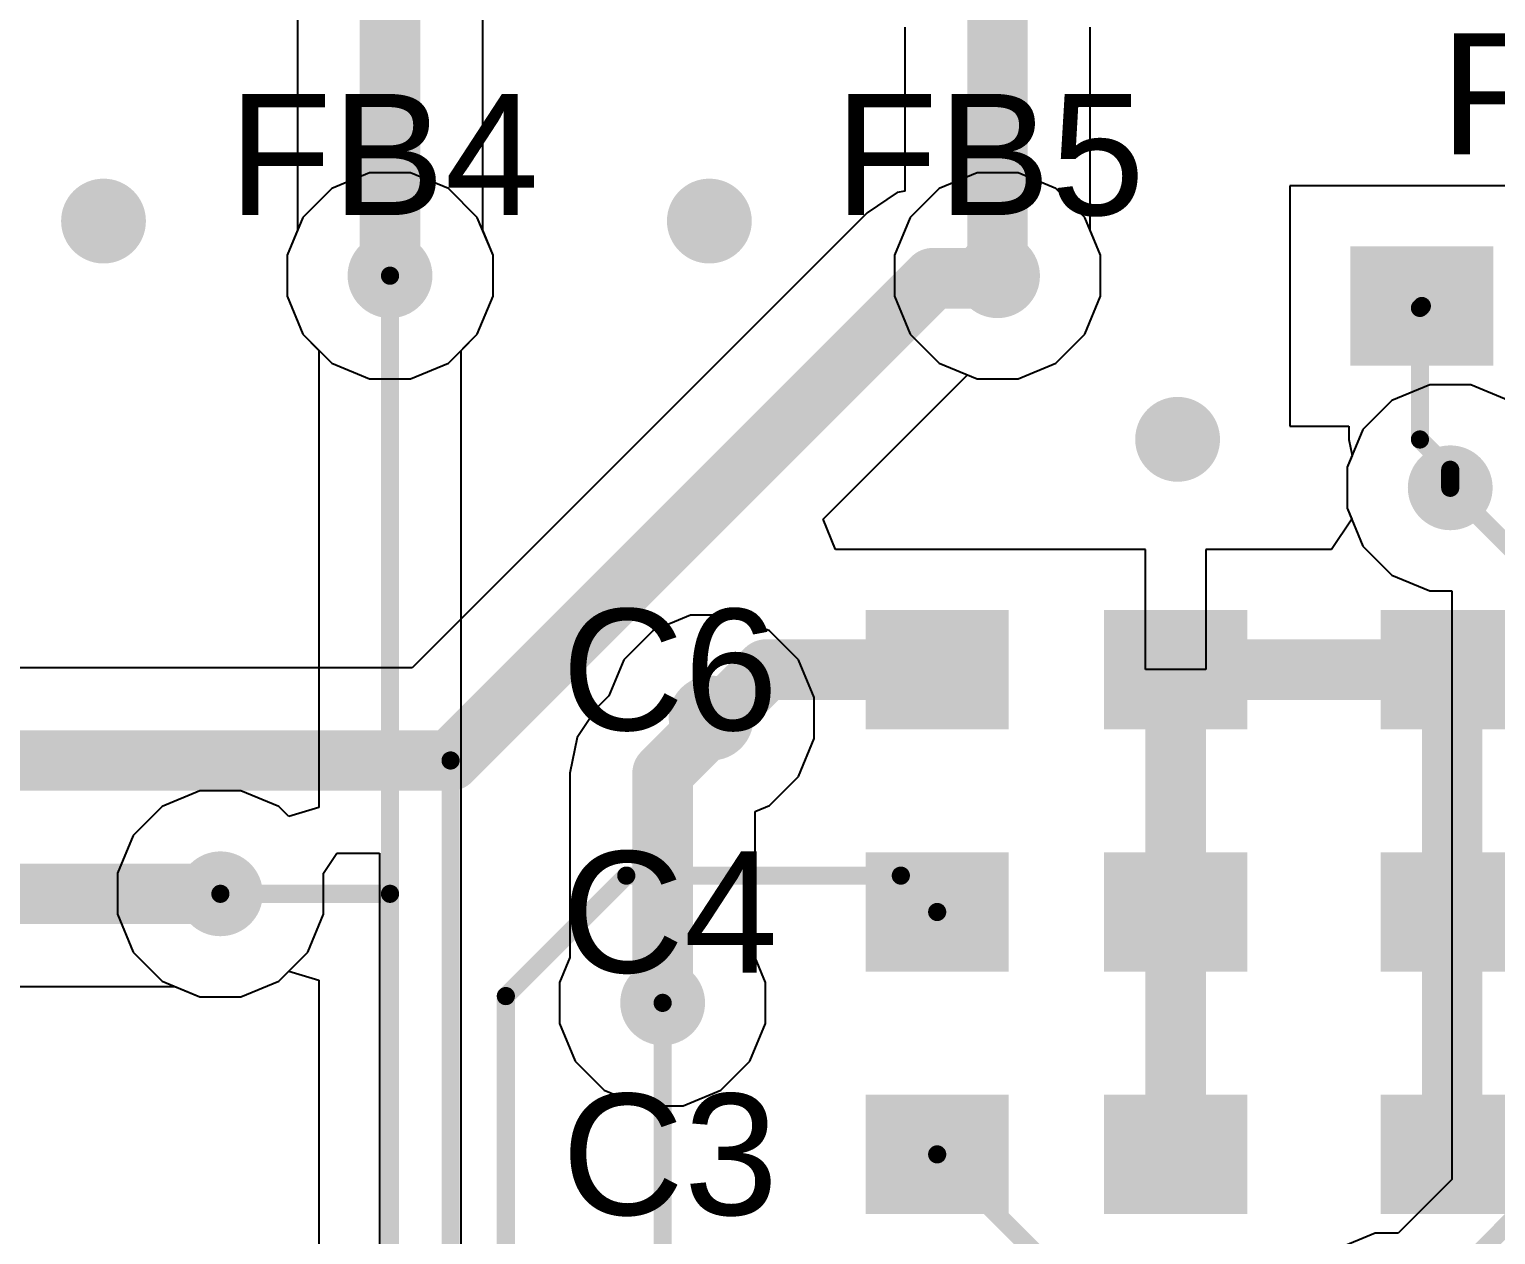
# Model space of a CAD drawing. Header units: millimetres. Extents: x -0.01 to 1.18, y 0.02 to 2.01.
# Drawn here: x 0.3405 to 0.5825, y 1.2417 to 1.4407 of the extents above; entities that cross this region are included whole.
import ezdxf

# ---------------------------------------------------------------- set-up
doc = ezdxf.new("R2010")
doc.units = ezdxf.units.MM
doc.header["$MEASUREMENT"] = 0
for name, color, linetype in [('BottomLayer', 5, 'Continuous'), ('TopLayer', 1, 'Continuous'), ('TopOverlay', 2, 'Continuous'), ('TopPaste', 8, 'Continuous'), ('ViaHoleLayer', 16, 'Continuous')]:
    doc.layers.add(name, color=color, linetype=linetype)
doc.styles.add('Arial', font='arial.ttf', dxfattribs={"height": 0.2})

# ---------------------------------------------------------------- blocks, each defined once
blk = doc.blocks.new('0402_2')
at = {"layer": 'TopLayer'}
for points in [[(-0.031496, -0.0098424), (-0.031496, 0.0098426), (-0.007874, 0.0098426), (-0.007874, -0.0098424)], [(0.0078741, -0.0098424), (0.0078741, 0.0098426), (0.0314961, 0.0098426), (0.0314961, -0.0098424)]]:
    blk.add_hatch(color=1, dxfattribs=at).paths.add_polyline_path(points)
at = {"layer": 'TopPaste'}
for points in [[(-0.031496, -0.0098424), (-0.031496, 0.0098426), (-0.007874, 0.0098426), (-0.007874, -0.0098424)], [(0.0078741, -0.0098424), (0.0078741, 0.0098426), (0.0314961, 0.0098426), (0.0314961, -0.0098424)]]:
    blk.add_hatch(color=8, dxfattribs=at).paths.add_polyline_path(points)
blk = doc.blocks.new('0402_3')
at = {"layer": 'TopLayer'}
for points in [[(-0.031496, -0.0098424), (-0.031496, 0.0098426), (-0.007874, 0.0098426), (-0.007874, -0.0098424)], [(0.0078741, -0.0098424), (0.0078741, 0.0098426), (0.0314961, 0.0098426), (0.0314961, -0.0098424)]]:
    blk.add_hatch(color=1, dxfattribs=at).paths.add_polyline_path(points)
at = {"layer": 'TopPaste'}
for points in [[(-0.031496, -0.0098424), (-0.031496, 0.0098426), (-0.007874, 0.0098426), (-0.007874, -0.0098424)], [(0.0078741, -0.0098424), (0.0078741, 0.0098426), (0.0314961, 0.0098426), (0.0314961, -0.0098424)]]:
    blk.add_hatch(color=8, dxfattribs=at).paths.add_polyline_path(points)
blk = doc.blocks.new('0402_18')
at = {"layer": 'TopLayer'}
for points in [[(-0.031496, -0.0098424), (-0.031496, 0.0098426), (-0.007874, 0.0098426), (-0.007874, -0.0098424)], [(0.0078741, -0.0098424), (0.0078741, 0.0098426), (0.0314961, 0.0098426), (0.0314961, -0.0098424)]]:
    blk.add_hatch(color=1, dxfattribs=at).paths.add_polyline_path(points)
at = {"layer": 'TopPaste'}
for points in [[(-0.031496, -0.0098424), (-0.031496, 0.0098426), (-0.007874, 0.0098426), (-0.007874, -0.0098424)], [(0.0078741, -0.0098424), (0.0078741, 0.0098426), (0.0314961, 0.0098426), (0.0314961, -0.0098424)]]:
    blk.add_hatch(color=8, dxfattribs=at).paths.add_polyline_path(points)
blk = doc.blocks.new('0402_53')
at = {"layer": 'TopLayer'}
for points in [[(-0.031496, -0.0098424), (-0.031496, 0.0098426), (-0.007874, 0.0098426), (-0.007874, -0.0098424)], [(0.0078741, -0.0098424), (0.0078741, 0.0098426), (0.0314961, 0.0098426), (0.0314961, -0.0098424)]]:
    blk.add_hatch(color=1, dxfattribs=at).paths.add_polyline_path(points)
at = {"layer": 'TopPaste'}
for points in [[(-0.031496, -0.0098424), (-0.031496, 0.0098426), (-0.007874, 0.0098426), (-0.007874, -0.0098424)], [(0.0078741, -0.0098424), (0.0078741, 0.0098426), (0.0314961, 0.0098426), (0.0314961, -0.0098424)]]:
    blk.add_hatch(color=8, dxfattribs=at).paths.add_polyline_path(points)
blk = doc.blocks.new('0402_59')
at = {"layer": 'TopLayer'}
for points in [[(-0.031496, -0.0098424), (-0.031496, 0.0098426), (-0.007874, 0.0098426), (-0.007874, -0.0098424)], [(0.0078741, -0.0098424), (0.0078741, 0.0098426), (0.0314961, 0.0098426), (0.0314961, -0.0098424)]]:
    blk.add_hatch(color=1, dxfattribs=at).paths.add_polyline_path(points)
at = {"layer": 'TopPaste'}
for points in [[(-0.031496, -0.0098424), (-0.031496, 0.0098426), (-0.007874, 0.0098426), (-0.007874, -0.0098424)], [(0.0078741, -0.0098424), (0.0078741, 0.0098426), (0.0314961, 0.0098426), (0.0314961, -0.0098424)]]:
    blk.add_hatch(color=8, dxfattribs=at).paths.add_polyline_path(points)
blk = doc.blocks.new('0402_61')
at = {"layer": 'TopLayer'}
for points in [[(-0.031496, -0.0098424), (-0.031496, 0.0098426), (-0.007874, 0.0098426), (-0.007874, -0.0098424)], [(0.0078741, -0.0098424), (0.0078741, 0.0098426), (0.0314961, 0.0098426), (0.0314961, -0.0098424)]]:
    blk.add_hatch(color=1, dxfattribs=at).paths.add_polyline_path(points)
at = {"layer": 'TopPaste'}
for points in [[(-0.031496, -0.0098424), (-0.031496, 0.0098426), (-0.007874, 0.0098426), (-0.007874, -0.0098424)], [(0.0078741, -0.0098424), (0.0078741, 0.0098426), (0.0314961, 0.0098426), (0.0314961, -0.0098424)]]:
    blk.add_hatch(color=8, dxfattribs=at).paths.add_polyline_path(points)
blk = doc.blocks.new('0402_62')
at = {"layer": 'TopLayer'}
for points in [[(-0.031496, -0.0098424), (-0.031496, 0.0098426), (-0.007874, 0.0098426), (-0.007874, -0.0098424)], [(0.0078741, -0.0098424), (0.0078741, 0.0098426), (0.0314961, 0.0098426), (0.0314961, -0.0098424)]]:
    blk.add_hatch(color=1, dxfattribs=at).paths.add_polyline_path(points)
at = {"layer": 'TopPaste'}
for points in [[(-0.031496, -0.0098424), (-0.031496, 0.0098426), (-0.007874, 0.0098426), (-0.007874, -0.0098424)], [(0.0078741, -0.0098424), (0.0078741, 0.0098426), (0.0314961, 0.0098426), (0.0314961, -0.0098424)]]:
    blk.add_hatch(color=8, dxfattribs=at).paths.add_polyline_path(points)

msp = doc.modelspace()

# ---------------------------------------------------------------- hatches: boundary and pattern name
at = {"layer": 'BottomLayer'}
h = msp.add_hatch(color=5, dxfattribs=at)
edge = h.paths.add_edge_path()
edge.add_arc((0.3527103, 1.4090157), 0.007, 0, 360)
h = msp.add_hatch(color=5, dxfattribs=at)
edge = h.paths.add_edge_path()
edge.add_arc((0.4527103, 1.4090157), 0.007, 0, 360)
h = msp.add_hatch(color=5, dxfattribs=at)
edge = h.paths.add_edge_path()
edge.add_arc((0.4, 1.4), 0.007, 0, 360)
h = msp.add_hatch(color=5, dxfattribs=at)
edge = h.paths.add_edge_path()
edge.add_arc((0.5002782, 1.4), 0.007, 0, 360)
h = msp.add_hatch(color=5, dxfattribs=at)
edge = h.paths.add_edge_path()
edge.add_arc((0.53, 1.373), 0.007, 0, 360)
h = msp.add_hatch(color=5, dxfattribs=at)
edge = h.paths.add_edge_path()
edge.add_arc((0.575, 1.365), 0.007, 0, 360)
h = msp.add_hatch(color=5, dxfattribs=at)
edge = h.paths.add_edge_path()
edge.add_arc((0.453, 1.327), 0.007, 0, 360)
h = msp.add_hatch(color=5, dxfattribs=at)
edge = h.paths.add_edge_path()
edge.add_arc((0.372, 1.298), 0.007, 0, 360)
h = msp.add_hatch(color=5, dxfattribs=at)
edge = h.paths.add_edge_path()
edge.add_arc((0.445, 1.28), 0.007, 0, 360)
at = {"layer": 'TopLayer'}
h = msp.add_hatch(color=1, dxfattribs=at)
edge = h.paths.add_edge_path()
edge.add_arc((0.3527103, 1.4090157), 0.007, 0, 360)
h = msp.add_hatch(color=1, dxfattribs=at)
edge = h.paths.add_edge_path()
edge.add_arc((0.4527103, 1.4090157), 0.007, 0, 360)
h = msp.add_hatch(color=1, dxfattribs=at)
edge = h.paths.add_edge_path()
edge.add_arc((0.4, 1.4), 0.007, 0, 360)
h = msp.add_hatch(color=1, dxfattribs=at)
edge = h.paths.add_edge_path()
edge.add_arc((0.5002782, 1.4), 0.007, 0, 360)
h = msp.add_hatch(color=1, dxfattribs=at)
edge = h.paths.add_edge_path()
edge.add_arc((0.53, 1.373), 0.007, 0, 360)
h = msp.add_hatch(color=1, dxfattribs=at)
edge = h.paths.add_edge_path()
edge.add_arc((0.575, 1.365), 0.007, 0, 360)
h = msp.add_hatch(color=1, dxfattribs=at)
edge = h.paths.add_edge_path()
edge.add_arc((0.453, 1.327), 0.007, 0, 360)
h = msp.add_hatch(color=1, dxfattribs=at)
edge = h.paths.add_edge_path()
edge.add_arc((0.372, 1.298), 0.007, 0, 360)
h = msp.add_hatch(color=1, dxfattribs=at)
edge = h.paths.add_edge_path()
edge.add_arc((0.445, 1.28), 0.007, 0, 360)
at = {"layer": 'ViaHoleLayer'}
h = msp.add_hatch(color=16, dxfattribs=at)
edge = h.paths.add_edge_path()
edge.add_arc((0.3527103, 1.4090157), 0.005, 0, 360)
h = msp.add_hatch(color=16, dxfattribs=at)
edge = h.paths.add_edge_path()
edge.add_arc((0.4527103, 1.4090157), 0.005, 0, 360)
h = msp.add_hatch(color=16, dxfattribs=at)
edge = h.paths.add_edge_path()
edge.add_arc((0.4, 1.4), 0.005, 0, 360)
h = msp.add_hatch(color=16, dxfattribs=at)
edge = h.paths.add_edge_path()
edge.add_arc((0.5002782, 1.4), 0.005, 0, 360)
h = msp.add_hatch(color=16, dxfattribs=at)
edge = h.paths.add_edge_path()
edge.add_arc((0.53, 1.373), 0.005, 0, 360)
h = msp.add_hatch(color=16, dxfattribs=at)
edge = h.paths.add_edge_path()
edge.add_arc((0.575, 1.365), 0.005, 0, 360)
h = msp.add_hatch(color=16, dxfattribs=at)
edge = h.paths.add_edge_path()
edge.add_arc((0.453, 1.327), 0.005, 0, 360)
h = msp.add_hatch(color=16, dxfattribs=at)
edge = h.paths.add_edge_path()
edge.add_arc((0.372, 1.298), 0.005, 0, 360)
h = msp.add_hatch(color=16, dxfattribs=at)
edge = h.paths.add_edge_path()
edge.add_arc((0.445, 1.28), 0.005, 0, 360)

# ---------------------------------------------------------------- linework, layer by layer
at = {"layer": 'BottomLayer'}
for p, q in [((0.3966185, 1.417), (0.3903703, 1.4144119)), ((0.4033815, 1.417), (0.3966185, 1.417)), ((0.4096297, 1.4144119), (0.4033815, 1.417)), ((0.4968967, 1.417), (0.4906485, 1.4144119)), ((0.5036597, 1.417), (0.4968967, 1.417)), ((0.5099079, 1.4144119), (0.5036597, 1.417)), ((0.3903703, 1.4144119), (0.3855881, 1.4096297)), ((0.4144119, 1.4096297), (0.4096297, 1.4144119)), ((0.4906485, 1.4144119), (0.4858663, 1.4096297)), ((0.5146901, 1.4096297), (0.5099079, 1.4144119)), ((0.3855881, 1.4096297), (0.383, 1.4033815)), ((0.417, 1.4033815), (0.4144119, 1.4096297)), ((0.4858663, 1.4096297), (0.4832782, 1.4033815)), ((0.5172782, 1.4033815), (0.5146901, 1.4096297)), ((0.383, 1.4033815), (0.383, 1.3966185)), ((0.417, 1.3966185), (0.417, 1.4033815)), ((0.4832782, 1.4033815), (0.4832782, 1.3966185)), ((0.5172782, 1.3966185), (0.5172782, 1.4033815)), ((0.383, 1.3966185), (0.3855881, 1.3903703)), ((0.4144119, 1.3903703), (0.417, 1.3966185)), ((0.4832782, 1.3966185), (0.4858663, 1.3903703)), ((0.5146901, 1.3903703), (0.5172782, 1.3966185)), ((0.3855881, 1.3903703), (0.3882747, 1.3876837)), ((0.4117253, 1.3876837), (0.4144119, 1.3903703)), ((0.4858663, 1.3903703), (0.4906485, 1.3855881)), ((0.5099079, 1.3855881), (0.5146901, 1.3903703)), ((0.3882747, 1.3876837), (0.3882747, 1.31224)), ((0.4117253, 1.298), (0.4117253, 1.3876837)), ((0.4906485, 1.3855881), (0.4968967, 1.383)), ((0.5036597, 1.383), (0.5099079, 1.3855881)), ((0.4968967, 1.383), (0.5036597, 1.383)), ((0.5716185, 1.382), (0.5653703, 1.3794119)), ((0.5783815, 1.382), (0.5716185, 1.382)), ((0.5846297, 1.3794119), (0.5783815, 1.382)), ((0.5653703, 1.3794119), (0.5605881, 1.3746297)), ((0.5605881, 1.3746297), (0.558, 1.3683815)), ((0.558, 1.3683815), (0.558, 1.3616185)), ((0.558, 1.3616185), (0.5605881, 1.3553703)), ((0.5605881, 1.3553703), (0.5653703, 1.3505881)), ((0.5653703, 1.3505881), (0.5716185, 1.348)), ((0.5716185, 1.348), (0.5752747, 1.348)), ((0.5752747, 1.348), (0.5752747, 1.2508567)), ((0.4496185, 1.344), (0.4433703, 1.3414119)), ((0.4563815, 1.344), (0.4496185, 1.344)), ((0.4626297, 1.3414119), (0.4563815, 1.344)), ((0.4433703, 1.3414119), (0.4385881, 1.3366297)), ((0.4674119, 1.3366297), (0.4626297, 1.3414119)), ((0.4385881, 1.3366297), (0.4361166, 1.330663)), ((0.47, 1.3303815), (0.4674119, 1.3366297)), ((0.4361166, 1.330663), (0.4341856, 1.328732)), ((0.47, 1.3236185), (0.47, 1.3303815)), ((0.4341856, 1.328732), (0.4308703, 1.3237703)), ((0.4308703, 1.3237703), (0.4297061, 1.3179176)), ((0.4674119, 1.3173703), (0.47, 1.3236185)), ((0.4297061, 1.3179176), (0.4297061, 1.2875004)), ((0.4626297, 1.3125881), (0.4674119, 1.3173703)), ((0.3686185, 1.315), (0.3623703, 1.3124119)), ((0.3753815, 1.315), (0.3686185, 1.315)), ((0.3816297, 1.3124119), (0.3753815, 1.315)), ((0.3623703, 1.3124119), (0.3575881, 1.3076297)), ((0.3832747, 1.3107669), (0.3816297, 1.3124119)), ((0.3882747, 1.31224), (0.3832747, 1.3107669)), ((0.4603586, 1.3116474), (0.4626297, 1.3125881)), ((0.4602939, 1.3115827), (0.4603586, 1.3116474)), ((0.4602939, 1.2875004), (0.4602939, 1.3115827)), ((0.3575881, 1.3076297), (0.355, 1.3013815)), ((0.355, 1.3013815), (0.355, 1.2946185)), ((0.4117253, 1.2248567), (0.4117253, 1.298)), ((0.355, 1.2946185), (0.3575881, 1.2883703)), ((0.3575881, 1.2883703), (0.3623703, 1.2835881)), ((0.3816297, 1.2835881), (0.3832747, 1.2852331)), ((0.3832747, 1.2852331), (0.3882747, 1.28376)), ((0.4297061, 1.2875004), (0.428, 1.2833815)), ((0.462, 1.2833815), (0.4602939, 1.2875004)), ((0.3623703, 1.2835881), (0.3686185, 1.281)), ((0.3753815, 1.281), (0.3816297, 1.2835881)), ((0.3882747, 1.28376), (0.3882747, 1.22)), ((0.428, 1.2833815), (0.428, 1.2766185)), ((0.462, 1.2766185), (0.462, 1.2833815)), ((0.3686185, 1.281), (0.3753815, 1.281)), ((0.428, 1.2766185), (0.4305881, 1.2703703)), ((0.4594119, 1.2703703), (0.462, 1.2766185)), ((0.4305881, 1.2703703), (0.4353703, 1.2655881)), ((0.4546297, 1.2655881), (0.4594119, 1.2703703)), ((0.4353703, 1.2655881), (0.4416185, 1.263)), ((0.4483815, 1.263), (0.4546297, 1.2655881)), ((0.4416185, 1.263), (0.4483815, 1.263)), ((0.5752747, 1.2508567), (0.566418, 1.242)), ((0.5626185, 1.242), (0.5563703, 1.2394119)), ((0.566418, 1.242), (0.5626185, 1.242))]:
    msp.add_line(p, q, dxfattribs=at)
for points, const_width in [([(0.4, 1.298), (0.4, 1.4)], 0.003), ([(0.575, 1.365), (0.587, 1.353)], 0.003), ([(0.453, 1.3259176), (0.453, 1.327)], 0.01), ([(0.445, 1.3179176), (0.453, 1.3259176)], 0.01), ([(0.445, 1.28), (0.445, 1.3179176)], 0.01), ([(0.372, 1.298), (0.4, 1.298)], 0.003), ([(0.4, 1.22), (0.4, 1.298)], 0.003), ([(0.566, 1.225), (0.587, 1.246)], 0.003)]:
    msp.add_lwpolyline(points, dxfattribs=dict(at, const_width=const_width))
for points, const_width in [([(0.39925, 1.4, 1), (0.40075, 1.4, 1)], 0.0015), ([(0.57425, 1.365, 1), (0.57575, 1.365, 1)], 0.0015), ([(0.4505, 1.327, 1), (0.4555, 1.327, 1)], 0.005), ([(0.4505, 1.3259176, 1), (0.4555, 1.3259176, 1)], 0.005), ([(0.4505, 1.3259176, 1), (0.4555, 1.3259176, 1)], 0.005), ([(0.4425, 1.3179176, 1), (0.4475, 1.3179176, 1)], 0.005), ([(0.4425, 1.3179176, 1), (0.4475, 1.3179176, 1)], 0.005), ([(0.37125, 1.298, 1), (0.37275, 1.298, 1)], 0.0015), ([(0.39925, 1.298, 1), (0.40075, 1.298, 1)], 0.0015), ([(0.39925, 1.298, 1), (0.40075, 1.298, 1)], 0.0015), ([(0.39925, 1.298, 1), (0.40075, 1.298, 1)], 0.0015), ([(0.4425, 1.28, 1), (0.4475, 1.28, 1)], 0.005)]:
    msp.add_lwpolyline(points, format="xyb", close=True, dxfattribs=dict(at, const_width=const_width))
at = {"layer": 'TopLayer'}
for p, q in [((0.3847061, 1.4441418), (0.3847061, 1.4075004)), ((0.4152939, 1.4075004), (0.4152939, 1.4441418)), ((0.4849843, 1.4410144), (0.4849843, 1.413962)), ((0.5155721, 1.4075004), (0.5155721, 1.4410144)), ((0.4837301, 1.4137125), (0.4787684, 1.4103972)), ((0.4849843, 1.413962), (0.4837301, 1.4137125)), ((0.631496, 1.4148424), (0.5485039, 1.4148424)), ((0.5485039, 1.4148424), (0.5485039, 1.3751574)), ((0.4787684, 1.4103972), (0.4036651, 1.3352939)), ((0.3847061, 1.4075004), (0.383, 1.4033815)), ((0.417, 1.4033815), (0.4152939, 1.4075004)), ((0.5172782, 1.4033815), (0.5155721, 1.4075004)), ((0.383, 1.4033815), (0.383, 1.3966185)), ((0.417, 1.3966185), (0.417, 1.4033815)), ((0.5172782, 1.3966185), (0.5172782, 1.4033815)), ((0.383, 1.3966185), (0.3855881, 1.3903703)), ((0.4144119, 1.3903703), (0.417, 1.3966185)), ((0.5146901, 1.3903703), (0.5172782, 1.3966185)), ((0.3855881, 1.3903703), (0.3903703, 1.3855881)), ((0.4096297, 1.3855881), (0.4144119, 1.3903703)), ((0.5099079, 1.3855881), (0.5146901, 1.3903703)), ((0.3903703, 1.3855881), (0.3966185, 1.383)), ((0.4033815, 1.383), (0.4096297, 1.3855881)), ((0.5036597, 1.383), (0.5099079, 1.3855881)), ((0.3966185, 1.383), (0.4033815, 1.383)), ((0.4714712, 1.3598424), (0.4952931, 1.3836643)), ((0.4952931, 1.3836643), (0.4968967, 1.383)), ((0.4968967, 1.383), (0.5036597, 1.383)), ((0.5485039, 1.3751574), (0.5582747, 1.3751574)), ((0.5582747, 1.3751574), (0.5582747, 1.3729766)), ((0.5582747, 1.3729766), (0.5588031, 1.3703202)), ((0.5588031, 1.3703202), (0.558, 1.3683815)), ((0.558, 1.3683815), (0.558, 1.3616185)), ((0.558, 1.3616185), (0.5587356, 1.3598427)), ((0.4735423, 1.3548424), (0.4714712, 1.3598424)), ((0.5587356, 1.3598427), (0.5553947, 1.3548427)), ((0.5246851, 1.3548424), (0.4735423, 1.3548424)), ((0.5246851, 1.335), (0.5246851, 1.3548424)), ((0.5485039, 1.3548424), (0.5346851, 1.3548424)), ((0.5346851, 1.3548424), (0.5346851, 1.335)), ((0.553504, 1.3548427), (0.5485039, 1.3548424)), ((0.5553947, 1.3548427), (0.553504, 1.3548427)), ((0.4036651, 1.3352939), (0.2634556, 1.3352939)), ((0.5346851, 1.335), (0.5246851, 1.335)), ((0.389, 1.3013814), (0.3912215, 1.3047061)), ((0.3912215, 1.3047061), (0.3982747, 1.3047061)), ((0.3982747, 1.3047061), (0.3982747, 1.1962782)), ((0.389, 1.2946185), (0.389, 1.3013814)), ((0.3864119, 1.2883703), (0.389, 1.2946185)), ((0.3816297, 1.2835881), (0.3864119, 1.2883703)), ((0.3753815, 1.281), (0.3816297, 1.2835881)), ((0.2592215, 1.2827061), (0.3644996, 1.2827061)), ((0.3644996, 1.2827061), (0.3686185, 1.281)), ((0.3686185, 1.281), (0.3753815, 1.281))]:
    msp.add_line(p, q, dxfattribs=at)
for points, const_width in [([(0.4, 1.4), (0.4, 1.4662549)], 0.01), ([(0.5002782, 1.4), (0.5002782, 1.4628493)], 0.01), ([(0.41, 1.32), (0.4895828, 1.3995828)], 0.01), ([(0.4895828, 1.3995828), (0.499861, 1.3995828)], 0.01), ([(0.499861, 1.3995828), (0.5002782, 1.4)], 0.01), ([(0.57, 1.394685), (0.5703149, 1.3949999)], 0.003), ([(0.57, 1.3729766), (0.57, 1.394685)], 0.003), ([(0.57, 1.3729766), (0.575, 1.3679766)], 0.003), ([(0.575, 1.365), (0.575, 1.3679766)], 0.003), ([(0.4540824, 1.327), (0.4620823, 1.3349999)], 0.01), ([(0.4620823, 1.3349999), (0.4903149, 1.3349999)], 0.01), ([(0.529685, 1.3349999), (0.5296851, 1.335)], 0.01), ([(0.529685, 1.2949999), (0.529685, 1.3349999)], 0.01), ([(0.5296851, 1.335), (0.5753149, 1.335)], 0.01), ([(0.5753149, 1.335), (0.575315, 1.3350001)], 0.01), ([(0.575315, 1.2950001), (0.575315, 1.3350001)], 0.01), ([(0.453, 1.327), (0.4540824, 1.327)], 0.01), ([(0.117, 1.32), (0.41, 1.32)], 0.01), ([(0.41, 1.1962782), (0.41, 1.32)], 0.003), ([(0.17, 1.298), (0.372, 1.298)], 0.01), ([(0.4191217, 1.2811217), (0.439, 1.301)], 0.003), ([(0.439, 1.301), (0.4843148, 1.301)], 0.003), ([(0.4843148, 1.301), (0.4903149, 1.2949999)], 0.003), ([(0.529685, 1.2549999), (0.529685, 1.2949999)], 0.01), ([(0.575315, 1.2550001), (0.575315, 1.2950001)], 0.01), ([(0.4191217, 1.2057154), (0.4191217, 1.2811217)], 0.003), ([(0.445, 1.2399999), (0.445, 1.28)], 0.003), ([(0.5753149, 1.255), (0.575315, 1.2550001)], 0.01), ([(0.4903149, 1.2549999), (0.5453148, 1.2)], 0.003)]:
    msp.add_lwpolyline(points, dxfattribs=dict(at, const_width=const_width))
for points, const_width in [([(0.3975, 1.4, 1), (0.4025, 1.4, 1)], 0.005), ([(0.4870828, 1.3995828, 1), (0.4920828, 1.3995828, 1)], 0.005), ([(0.4870828, 1.3995828, 1), (0.4920828, 1.3995828, 1)], 0.005), ([(0.497361, 1.3995828, 1), (0.502361, 1.3995828, 1)], 0.005), ([(0.497361, 1.3995828, 1), (0.502361, 1.3995828, 1)], 0.005), ([(0.4977782, 1.4, 1), (0.5027782, 1.4, 1)], 0.005), ([(0.4977782, 1.4, 1), (0.5027782, 1.4, 1)], 0.005), ([(0.56925, 1.394685, 1), (0.57075, 1.394685, 1)], 0.0015), ([(0.56925, 1.394685, 1), (0.57075, 1.394685, 1)], 0.0015), ([(0.5695649, 1.3949999, 1), (0.5710649, 1.3949999, 1)], 0.0015), ([(0.56925, 1.3729766, 1), (0.57075, 1.3729766, 1)], 0.0015), ([(0.56925, 1.3729766, 1), (0.57075, 1.3729766, 1)], 0.0015), ([(0.57425, 1.3679766, 1), (0.57575, 1.3679766, 1)], 0.0015), ([(0.57425, 1.3679766, 1), (0.57575, 1.3679766, 1)], 0.0015), ([(0.57425, 1.365, 1), (0.57575, 1.365, 1)], 0.0015), ([(0.4595823, 1.3349999, 1), (0.4645823, 1.3349999, 1)], 0.005), ([(0.4595823, 1.3349999, 1), (0.4645823, 1.3349999, 1)], 0.005), ([(0.4878149, 1.3349999, 1), (0.4928149, 1.3349999, 1)], 0.005), ([(0.527185, 1.3349999, 1), (0.532185, 1.3349999, 1)], 0.005), ([(0.527185, 1.3349999, 1), (0.532185, 1.3349999, 1)], 0.005), ([(0.5271851, 1.335, 1), (0.5321851, 1.335, 1)], 0.005), ([(0.5271851, 1.335, 1), (0.5321851, 1.335, 1)], 0.005), ([(0.5728149, 1.335, 1), (0.5778149, 1.335, 1)], 0.005), ([(0.5728149, 1.335, 1), (0.5778149, 1.335, 1)], 0.005), ([(0.572815, 1.3350001, 1), (0.577815, 1.3350001, 1)], 0.005), ([(0.572815, 1.3350001, 1), (0.577815, 1.3350001, 1)], 0.005), ([(0.4505, 1.327, 1), (0.4555, 1.327, 1)], 0.005), ([(0.4515824, 1.327, 1), (0.4565824, 1.327, 1)], 0.005), ([(0.4515824, 1.327, 1), (0.4565824, 1.327, 1)], 0.005), ([(0.4075, 1.32, 1), (0.4125, 1.32, 1)], 0.005), ([(0.4075, 1.32, 1), (0.4125, 1.32, 1)], 0.005), ([(0.40925, 1.32, 1), (0.41075, 1.32, 1)], 0.0015), ([(0.3695, 1.298, 1), (0.3745, 1.298, 1)], 0.005), ([(0.43825, 1.301, 1), (0.43975, 1.301, 1)], 0.0015), ([(0.43825, 1.301, 1), (0.43975, 1.301, 1)], 0.0015), ([(0.4835648, 1.301, 1), (0.4850648, 1.301, 1)], 0.0015), ([(0.4835648, 1.301, 1), (0.4850648, 1.301, 1)], 0.0015), ([(0.527185, 1.2949999, 1), (0.532185, 1.2949999, 1)], 0.005), ([(0.527185, 1.2949999, 1), (0.532185, 1.2949999, 1)], 0.005), ([(0.572815, 1.2950001, 1), (0.577815, 1.2950001, 1)], 0.005), ([(0.572815, 1.2950001, 1), (0.577815, 1.2950001, 1)], 0.005), ([(0.4895649, 1.2949999, 1), (0.4910649, 1.2949999, 1)], 0.0015), ([(0.4183717, 1.2811217, 1), (0.4198717, 1.2811217, 1)], 0.0015), ([(0.4183717, 1.2811217, 1), (0.4198717, 1.2811217, 1)], 0.0015), ([(0.44425, 1.28, 1), (0.44575, 1.28, 1)], 0.0015), ([(0.527185, 1.2549999, 1), (0.532185, 1.2549999, 1)], 0.005), ([(0.5728149, 1.255, 1), (0.5778149, 1.255, 1)], 0.005), ([(0.572815, 1.2550001, 1), (0.577815, 1.2550001, 1)], 0.005), ([(0.572815, 1.2550001, 1), (0.577815, 1.2550001, 1)], 0.005), ([(0.4895649, 1.2549999, 1), (0.4910649, 1.2549999, 1)], 0.0015)]:
    msp.add_lwpolyline(points, format="xyb", close=True, dxfattribs=dict(at, const_width=const_width))

# ---------------------------------------------------------------- block references
at = {"rotation": 180}
for name, p in [('0402_18', (0.59, 1.395)), ('0402_59', (0.51, 1.335)), ('0402_61', (0.51, 1.295)), ('0402_62', (0.51, 1.255))]:
    msp.add_blockref(name, p, dxfattribs=at)
for name, p in [('0402_53', (0.595, 1.335)), ('0402_2', (0.595, 1.295)), ('0402_3', (0.595, 1.255))]:
    msp.add_blockref(name, p)

# ---------------------------------------------------------------- texts
at = {"layer": 'TopOverlay', "style": 'Arial'}
for s, p in [('R2', (0.5733388, 1.4200033)), ('FB4', (0.373342, 1.4100033)), ('FB5', (0.473342, 1.4100033)), ('C6', (0.4283388, 1.3250033)), ('C4', (0.4283388, 1.2850033)), ('C3', (0.4283388, 1.2450033))]:
    msp.add_text(s, height=0.02, dxfattribs=at).set_placement(p)

doc.saveas('drawing.dxf')
